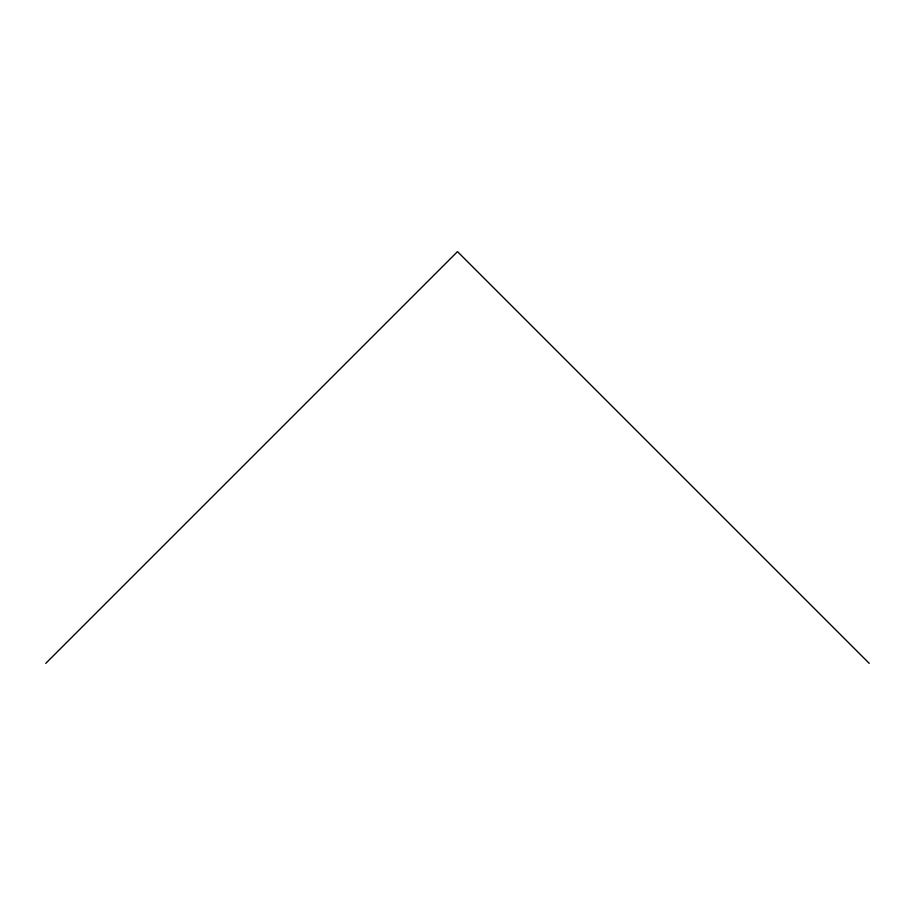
<?xml version="1.0" encoding="UTF-8"?>
<svg xmlns="http://www.w3.org/2000/svg" width="915" height="915" viewBox="0 0 915 915"><rect width="100%" height="100%" fill="white"/><g stroke="black" fill="none" stroke-linecap="round" stroke-linejoin="round"><path stroke-width="1.37" d="M45.75 663.375L457.5 251.625L869.25 663.375"/></g></svg>
